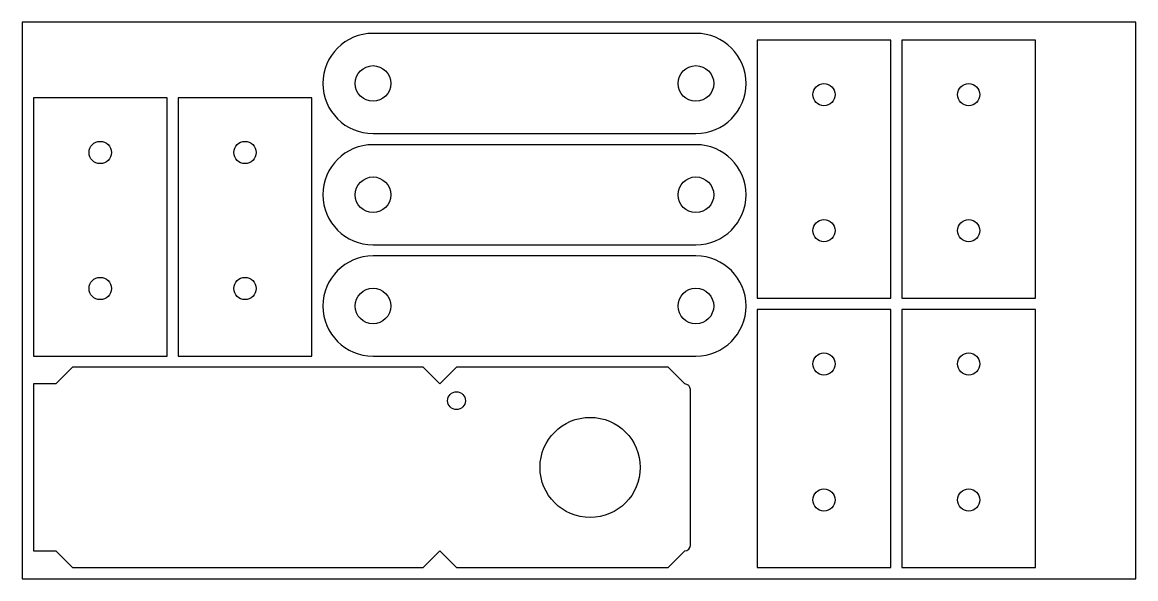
# Model space of a CAD drawing. Header units: metres. Extents: x 0 to 1000, y 0 to 500.
import ezdxf

# ---------------------------------------------------------------- set-up
doc = ezdxf.new("R2010")
doc.units = ezdxf.units.M

msp = doc.modelspace()

# ---------------------------------------------------------------- linework, layer by layer
for points in [[(0, 0), (1000, 0), (1000, 500), (0, 500)], [(660, 484), (660, 252), (780, 252), (780, 484)], [(790, 484), (790, 252), (910, 252), (910, 484)], [(10, 432), (10, 200), (130, 200), (130, 432)], [(140, 432), (140, 200), (260, 200), (260, 432)], [(660, 242), (660, 10), (780, 10), (780, 242)], [(790, 242), (790, 10), (910, 10), (910, 242)]]:
    msp.add_lwpolyline(points, close=True)
for points in [[(605, 490), (315, 490, 1), (315, 400), (605, 400, 1)], [(299, 445, -1), (331, 445, -1)], [(589, 445, -1), (621, 445, -1)], [(720, 445, -1), (720, 425, -1)], [(850, 445, -1), (850, 425, -1)], [(70, 393, -1), (70, 373, -1)], [(200, 393, -1), (200, 373, -1)], [(605, 390), (315, 390, 1), (315, 300), (605, 300, 1)], [(299, 345, -1), (331, 345, -1)], [(589, 345, -1), (621, 345, -1)], [(720, 322.8, -1), (720, 302.8, -1)], [(850, 322.8, -1), (850, 302.8, -1)], [(605, 290), (315, 290, 1), (315, 200), (605, 200, 1)], [(70, 270.8, -1), (70, 250.8, -1)], [(200, 270.8, -1), (200, 250.8, -1)], [(299, 245, -1), (331, 245, -1)], [(589, 245, -1), (621, 245, -1)], [(720, 203, -1), (720, 183, -1)], [(850, 203, -1), (850, 183, -1)], [(360, 190), (45, 190), (30, 175), (10, 175), (10, 25), (30, 25), (45, 10), (360, 10), (375, 25), (390, 10), (580, 10), (595, 25, 0.41421), (600, 30), (600, 170, 0.41421), (595, 175), (580, 190), (390, 190), (375, 175)], [(390, 168, -1), (390, 152, -1)], [(510, 145, -1), (510, 55, -1)], [(720, 80.8, -1), (720, 60.8, -1)], [(850, 80.8, -1), (850, 60.8, -1)]]:
    msp.add_lwpolyline(points, format="xyb", close=True)

doc.saveas('drawing.dxf')
